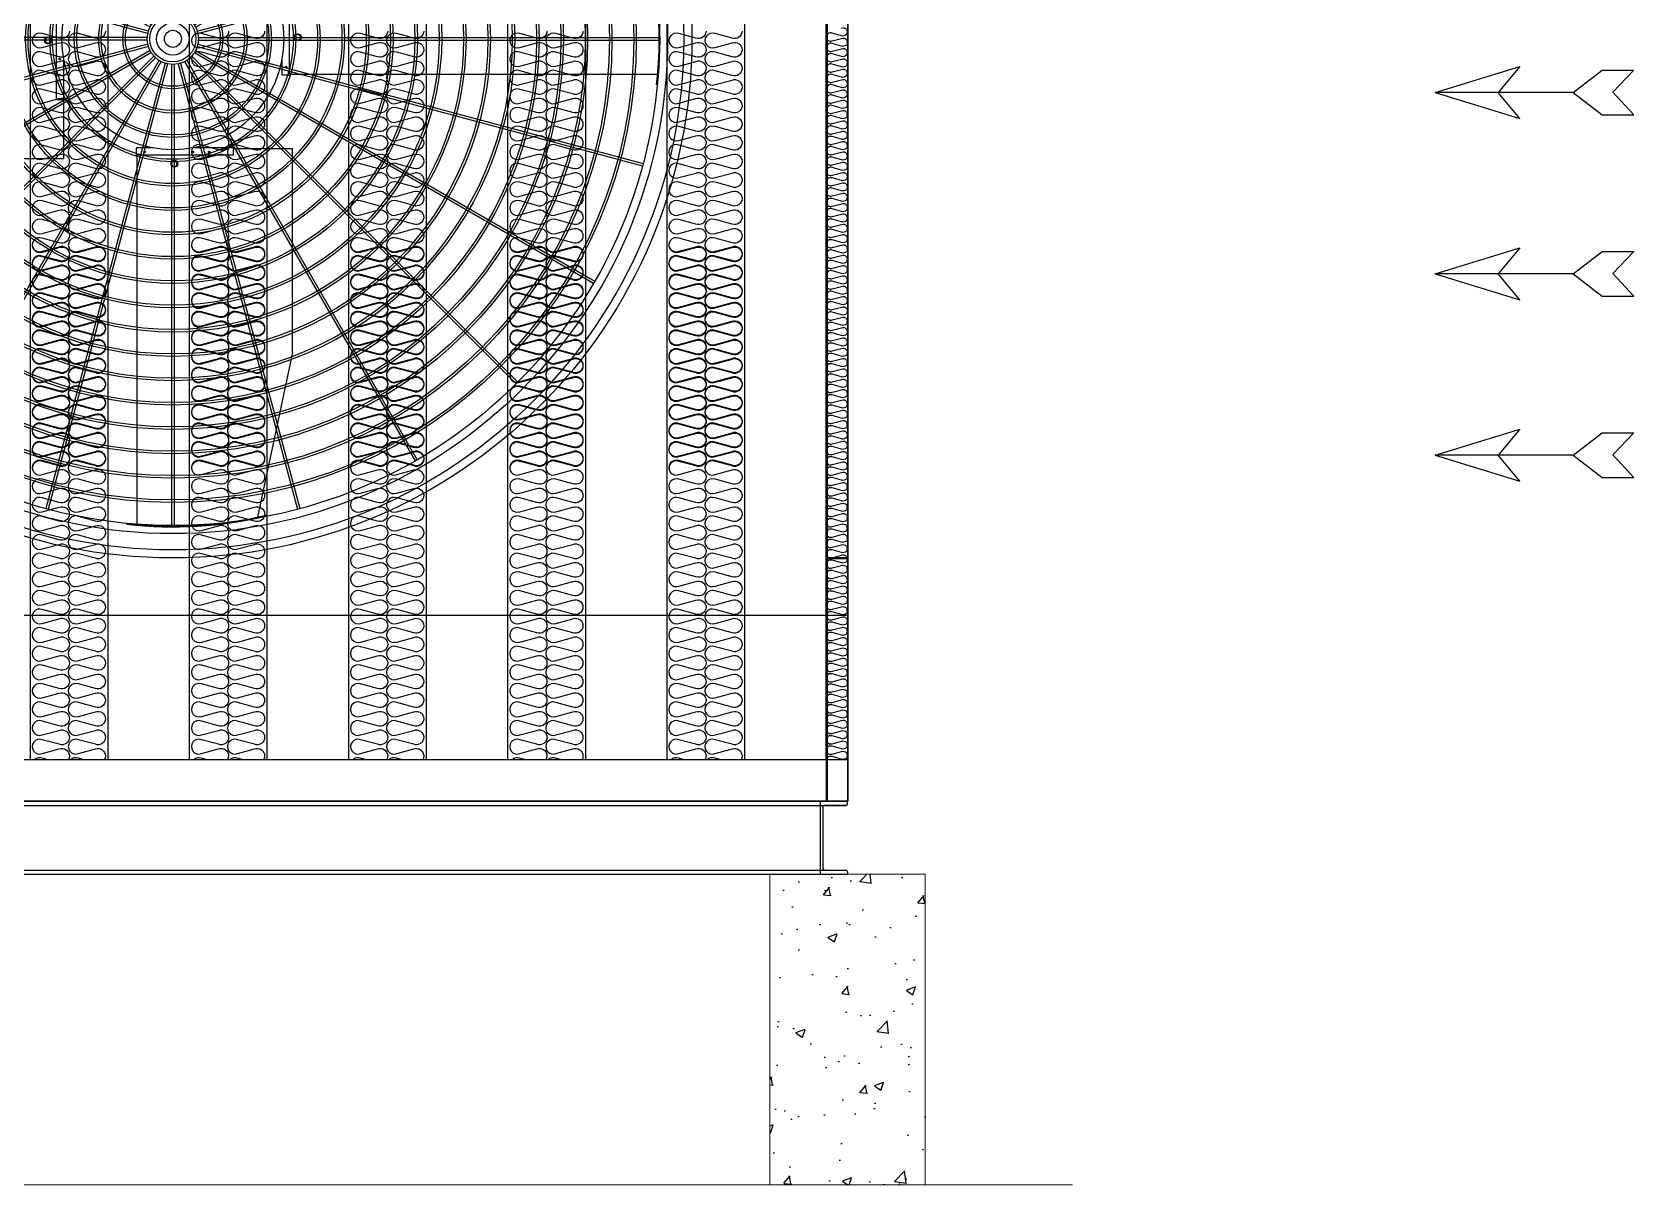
# Model space of a CAD drawing. Header units: millimetres. Extents: x 2193 to 31600, y 1908 to 22703.
# Drawn here: x 7262 to 10355, y 7361 to 9586 of the extents above; entities that cross this region are included whole.
import ezdxf

# ---------------------------------------------------------------- set-up
doc = ezdxf.new("R2010")
doc.units = ezdxf.units.MM
doc.linetypes.add('HIDDEN', pattern=[0.375, 0.25, -0.125])
for name, color, linetype in [('LINE', 7, 'Continuous'), ('SMS', 220, 'Continuous'), ('냉각탑', 4, 'Continuous'), ('냉각탑_dim', 1, 'Continuous'), ('냉각탑_찬넬방진', 1, 'Continuous')]:
    doc.layers.add(name, color=color, linetype=linetype)

# ---------------------------------------------------------------- blocks, each defined once
blk = doc.blocks.new('화살표 IN OUT')
at = {"layer": '냉각탑_dim'}
for p, q in [((-322.7, 43), (-383.9, 43)), ((-343.1, 0.5), (-383.9, 43)), ((-266.4, 0), (-322.7, 43)), ((-163.5, 50), (-121.5, 0)), ((0, 0), (-163.5, 50)), ((-383.9, -43), (-343.1, 0.5)), ((-266.4, 0), (-322.7, -43)), ((-266.4, 0), (0, 0)), ((-163.5, -50), (-121.5, 0)), ((0, 0), (-163.5, -50)), ((-322.7, -43), (-383.9, -43))]:
    blk.add_line(p, q, dxfattribs=at)
blk = doc.blocks.new('A$C1FB73ED1')
for p, q in [((1277, 1342.9), (1277, 2480)), ((1283, 1342.9), (1283, 2480)), ((1260.8, 1340), (966.5, 2438.3)), ((1266.6, 1341.6), (972.3, 2439.9)), ((1293.4, 1341.6), (1587.7, 2439.9)), ((1299.2, 1340), (1593.5, 2438.3)), ((1245.9, 1333), (677.4, 2317.7)), ((1251.1, 1336), (682.6, 2320.7)), ((1308.9, 1336), (1877.4, 2320.7)), ((1314.1, 1333), (1882.6, 2317.7)), ((1233.4, 1322.4), (429.4, 2126.4)), ((1237.6, 1326.6), (433.6, 2130.6)), ((1322.4, 1326.6), (2126.4, 2130.6)), ((1326.6, 1322.4), (2130.6, 2126.4)), ((1224, 1308.9), (239.3, 1877.4)), ((1227, 1314.1), (242.3, 1882.6)), ((1333, 1314.1), (2317.7, 1882.6)), ((1336, 1308.9), (2320.7, 1877.4)), ((1218.4, 1293.4), (120.1, 1587.7)), ((1220, 1299.2), (121.7, 1593.5)), ((1340, 1299.2), (2438.3, 1593.5)), ((1341.6, 1293.4), (2439.9, 1587.7)), ((1217.1, 1283), (80, 1283)), ((1217.1, 1277), (80, 1277)), ((1218.4, 1266.6), (120.1, 972.3)), ((1341.6, 1266.6), (2439.9, 972.3)), ((1342.9, 1283), (2480, 1283)), ((1342.9, 1277), (2480, 1277)), ((1220, 1260.8), (121.7, 966.5)), ((1224, 1251.1), (239.3, 682.6)), ((1227, 1245.9), (242.3, 677.4)), ((1233.4, 1237.6), (429.4, 433.6)), ((1237.6, 1233.4), (433.6, 429.4)), ((1245.9, 1227), (677.4, 242.3)), ((1314.1, 1227), (1882.6, 242.3)), ((1322.4, 1233.4), (2126.4, 429.4)), ((1326.6, 1237.6), (2130.6, 433.6)), ((1333, 1245.9), (2317.7, 677.4)), ((1336, 1251.1), (2320.7, 682.6)), ((1340, 1260.8), (2438.3, 966.5)), ((1251.1, 1224), (682.6, 239.3)), ((1260.8, 1220), (966.5, 121.7)), ((1266.6, 1218.4), (972.3, 120.1)), ((1277, 1217.1), (1277, 80)), ((1283, 1217.1), (1283, 80)), ((1293.4, 1218.4), (1587.7, 120.1)), ((1299.2, 1220), (1593.5, 121.7)), ((1308.9, 1224), (1877.4, 239.3))]:
    blk.add_line(p, q)
for radius in [1280, 1260, 1220, 1200]:
    blk.add_circle((1280, 1280), radius)
at = {"ltscale": 5}
for radius in [1143, 1137, 1083, 1077, 1023, 1017, 963, 957, 903, 897, 843, 837, 783, 777, 723, 717, 663, 657, 603, 597, 543, 537, 483, 477, 423, 417, 363, 357, 303, 297, 243, 237, 183, 177, 123, 117, 63, 57, 40, 21]:
    blk.add_circle((1280, 1280), radius, dxfattribs=at)
at = {"color": 7}
blk.add_circle((1280, 1280), 273.5, dxfattribs=at)
at = {"layer": 'LINE', "color": 7}
for p, q in [((985.2, 2053.4), (1071.5, 2459.4)), ((1368.2, 2477.5), (1368.2, 1567)), ((985.2, 2053.4), (985.2, 1550)), ((1130.8, 1550), (985.2, 1550)), ((1130.8, 1550), (985.2, 1550)), ((1130.8, 1567), (1369.4, 1567)), ((1130.8, 1567), (1369.4, 1567)), ((1130.8, 1567), (1130.8, 1549)), ((1130.8, 1567), (1130.8, 1549)), ((1130.8, 1549), (1230.5, 1549)), ((1130.8, 1549), (1230.5, 1549)), ((1329.5, 1549), (1369.4, 1549)), ((1329.5, 1549), (1369.4, 1549)), ((1369.4, 1567), (1369.4, 1549)), ((1369.4, 1567), (1369.4, 1549)), ((2111.5, 1574.8), (1550, 1574.8)), ((1550, 1429.2), (1550, 1574.8)), ((1550, 1429.2), (1550, 1574.8)), ((2111.5, 1574.8), (2457.5, 1488.5)), ((1549, 1429.2), (1549, 1329.5)), ((1549, 1429.2), (1549, 1329.5)), ((1567, 1429.2), (1549, 1429.2)), ((1567, 1429.2), (1549, 1429.2)), ((1567, 1429.2), (1567, 1190.6)), ((1567, 1429.2), (1567, 1190.6)), ((84.4, 1368.2), (993, 1368.2)), ((84.4, 1368.2), (993, 1368.2)), ((993, 1130.8), (993, 1369.4)), ((993, 1130.8), (993, 1369.4)), ((993, 1369.4), (1011, 1369.4)), ((993, 1369.4), (1011, 1369.4)), ((993, 1130.8), (993, 1369.4)), ((993, 1130.8), (993, 1369.4)), ((993, 1369.4), (1011, 1369.4)), ((993, 1369.4), (1011, 1369.4)), ((1011, 1329.5), (1011, 1369.4)), ((1011, 1329.5), (1011, 1369.4)), ((1011, 1329.5), (1011, 1369.4)), ((1011, 1329.5), (1011, 1369.4)), ((1011, 1130.8), (1011, 1230.5)), ((1011, 1130.8), (1011, 1230.5)), ((1011, 1130.8), (1011, 1230.5)), ((1011, 1130.8), (1011, 1230.5)), ((1549, 1230.5), (1549, 1190.6)), ((1549, 1230.5), (1549, 1190.6)), ((1567, 1190.6), (1549, 1190.6)), ((1567, 1190.6), (1549, 1190.6)), ((2475.6, 1191.8), (1567, 1191.8)), ((993, 1130.8), (1011, 1130.8)), ((993, 1130.8), (1011, 1130.8)), ((993, 1130.8), (1011, 1130.8)), ((993, 1130.8), (1011, 1130.8)), ((1010, 1130.8), (1010, 985.2)), ((1010, 1130.8), (1010, 985.2)), ((1010, 1130.8), (1010, 985.2)), ((1010, 1130.8), (1010, 985.2)), ((508.5, 985.2), (102.5, 1071.5)), ((1230.5, 1011), (1190.6, 1011)), ((1190.6, 993), (1190.6, 1011)), ((1230.5, 1011), (1190.6, 1011)), ((1190.6, 993), (1190.6, 1011)), ((1429.2, 993), (1190.6, 993)), ((1429.2, 993), (1190.6, 993)), ((1191.8, 82.5), (1191.8, 993)), ((1429.2, 1011), (1329.5, 1011)), ((1429.2, 1011), (1329.5, 1011)), ((1429.2, 993), (1429.2, 1011)), ((1429.2, 993), (1429.2, 1011)), ((1429.2, 1010), (1574.8, 1010)), ((1429.2, 1010), (1574.8, 1010)), ((1574.8, 506.6), (1574.8, 1010)), ((508.5, 985.2), (1010, 985.2)), ((508.5, 985.2), (1010, 985.2)), ((1574.8, 506.6), (1488.5, 100.6)), ((1166.8, 83), (1166.8, 85)), ((1393.2, 83), (1393.2, 85)), ((1512.8, 104.1), (1512.8, 106.1))]:
    blk.add_line(p, q, dxfattribs=at)
for points in [[(1272.3, 1594.4), (1268.5, 1587.9), (1272.3, 1581.4), (1279.8, 1581.4), (1283.5, 1587.9), (1279.8, 1594.4)], [(1272.3, 1594.4), (1268.5, 1587.9), (1272.3, 1581.4), (1279.8, 1581.4), (1283.5, 1587.9), (1279.8, 1594.4)], [(965.6, 1272.3), (972.1, 1268.5), (978.6, 1272.3), (978.6, 1279.8), (972.1, 1283.5), (965.6, 1279.8)], [(965.6, 1272.3), (972.1, 1268.5), (978.6, 1272.3), (978.6, 1279.8), (972.1, 1283.5), (965.6, 1279.8)], [(965.6, 1272.3), (972.1, 1268.5), (978.6, 1272.3), (978.6, 1279.8), (972.1, 1283.5), (965.6, 1279.8)], [(965.6, 1272.3), (972.1, 1268.5), (978.6, 1272.3), (978.6, 1279.8), (972.1, 1283.5), (965.6, 1279.8)], [(1594.4, 1287.7), (1587.9, 1291.5), (1581.4, 1287.7), (1581.4, 1280.2), (1587.9, 1276.5), (1594.4, 1280.2)], [(1594.4, 1287.7), (1587.9, 1291.5), (1581.4, 1287.7), (1581.4, 1280.2), (1587.9, 1276.5), (1594.4, 1280.2)], [(1287.7, 965.6), (1291.5, 972.1), (1287.7, 978.6), (1280.2, 978.6), (1276.5, 972.1), (1280.2, 965.6)], [(1287.7, 965.6), (1291.5, 972.1), (1287.7, 978.6), (1280.2, 978.6), (1276.5, 972.1), (1280.2, 965.6)]]:
    blk.add_lwpolyline(points, close=True, dxfattribs=at)
for centre, radius in [((1276, 1587.9), 8.5), ((1276, 1587.9), 8.5), ((1190.6, 1559), 2), ((1190.6, 1559), 2), ((1230.6, 1559), 2), ((1230.6, 1559), 2), ((1349.6, 1559), 2), ((1349.6, 1559), 2), ((1001, 1349.6), 2), ((1001, 1349.6), 2), ((1001, 1349.6), 2), ((1001, 1349.6), 2), ((1559, 1369.4), 2), ((1559, 1369.4), 2), ((1559, 1329.4), 2), ((1559, 1329.4), 2), ((972.1, 1276), 8.5), ((972.1, 1276), 8.5), ((972.1, 1276), 8.5), ((972.1, 1276), 8.5), ((1587.9, 1284), 8.5), ((1587.9, 1284), 8.5), ((1001, 1230.6), 2), ((1001, 1230.6), 2), ((1001, 1230.6), 2), ((1001, 1230.6), 2), ((1001, 1190.6), 2), ((1001, 1190.6), 2), ((1001, 1190.6), 2), ((1001, 1190.6), 2), ((1559, 1210.4), 2), ((1559, 1210.4), 2), ((1210.4, 1001), 2), ((1210.4, 1001), 2), ((1329.4, 1001), 2), ((1329.4, 1001), 2), ((1369.4, 1001), 2), ((1369.4, 1001), 2), ((1284, 972.1), 8.5), ((1284, 972.1), 8.5)]:
    blk.add_circle(centre, radius, dxfattribs=at)
for centre, radius, start, end in [((1280, 1483.4), 1000, 83.5007, 103.4595), ((1280, 1483.4), 998, 83.4876, 103.487), ((1481.5, 1280), 998, 353.4876, 13.487), ((1481.5, 1280), 1000, 353.5007, 13.4595), ((1078.5, 1280), 1000, 173.5007, 193.4595), ((1078.5, 1280), 998, 173.4876, 193.487), ((1280, 1076.6), 998, 263.4876, 283.487), ((1280, 1076.6), 1000, 263.5007, 283.4595)]:
    blk.add_arc(centre, radius, start, end, dxfattribs=at)
blk = doc.blocks.new('SP 200RT')
at = {"color": 7}
for p, q in [((-109298.6, -79919.9), (-109298.6, -82797.9)), ((-109148.6, -79919.9), (-109148.6, -82797.9))]:
    blk.add_line(p, q, dxfattribs=at)
blk.add_line((-109148.6, -82797.9), (-109298.6, -82797.9))
at = {"layer": 'SMS', "color": 5}
for points in [[(-109222.8, -81391.2, -0.524856), (-109242.3, -81404.7), (-109275.2, -81395.8, 1.449198), (-109275.2, -81422.6), (-109242.3, -81413.7, -0.524856), (-109222.8, -81427.1, -0.524856), (-109242.3, -81440.6), (-109275.2, -81431.7, 1.449198), (-109275.2, -81458.5), (-109242.3, -81449.6, -0.524856), (-109222.8, -81463.1, -0.524856), (-109242.3, -81476.5), (-109275.2, -81467.6, 1.449198), (-109275.2, -81494.4), (-109242.3, -81485.5, -0.524856), (-109222.8, -81499, -0.524856), (-109242.3, -81512.4), (-109275.2, -81503.5, 1.449198), (-109275.2, -81530.3), (-109242.3, -81521.4, -0.524856), (-109222.8, -81534.9, -0.524856), (-109242.3, -81548.3), (-109275.2, -81539.4, 1.449198), (-109275.2, -81566.3), (-109242.3, -81557.4, -0.524856), (-109222.8, -81570.8, -0.524856), (-109242.3, -81584.2), (-109275.2, -81575.3, 1.449198), (-109275.2, -81602.2), (-109242.3, -81593.3, -0.524856), (-109222.8, -81606.7, -0.524856), (-109242.3, -81620.1), (-109275.2, -81611.2, 1.449198), (-109275.2, -81638.1), (-109242.3, -81629.2, -0.524856), (-109222.8, -81642.6, -0.524856), (-109242.3, -81656), (-109275.2, -81647.1, 1.449198), (-109275.2, -81674), (-109242.3, -81665.1, -0.524856), (-109222.8, -81678.5, -0.524856), (-109242.3, -81691.9), (-109275.2, -81683, 1.449198), (-109275.2, -81709.9), (-109242.3, -81701, -0.524856), (-109222.8, -81714.4, -0.524856), (-109242.3, -81727.9), (-109275.2, -81718.9, 1.449198), (-109275.2, -81745.8), (-109242.3, -81736.9, -0.524856), (-109222.8, -81750.3, -0.524856), (-109242.3, -81763.8), (-109275.2, -81754.9, 1.449198), (-109275.2, -81781.7), (-109242.3, -81772.8, -0.524856), (-109222.8, -81786.2, -0.524856), (-109242.3, -81799.7), (-109275.2, -81790.8, 1.449198), (-109275.2, -81817.6), (-109242.3, -81808.7, -0.524856), (-109222.8, -81822.2, -0.524856), (-109242.3, -81835.6), (-109275.2, -81826.7, 1.449198), (-109275.2, -81853.5), (-109242.3, -81844.6, -0.524856), (-109222.8, -81858.1, -0.524856), (-109242.3, -81871.5), (-109275.2, -81862.6, 1.449198), (-109275.2, -81889.4), (-109242.3, -81880.5, -0.524856), (-109222.8, -81894, -0.524856), (-109242.3, -81907.4), (-109275.2, -81898.5, 1.449198), (-109275.2, -81925.4), (-109242.3, -81916.5, -0.524856), (-109222.8, -81929.9, -0.524856), (-109242.3, -81943.3), (-109275.2, -81934.4, 1.449198), (-109275.2, -81961.3), (-109242.3, -81952.4, -0.524856), (-109222.8, -81965.8, -0.524856), (-109242.3, -81979.2), (-109275.2, -81970.3, 1.449198), (-109275.2, -81997.2), (-109242.3, -81988.3, -0.524856), (-109222.8, -82001.7, -0.524856), (-109242.3, -82015.1), (-109275.2, -82006.2, 1.449198), (-109275.2, -82033.1), (-109242.3, -82024.2, -0.524856), (-109222.8, -82037.6, -0.524856), (-109242.3, -82051), (-109275.2, -82042.1, 1.449198), (-109275.2, -82069), (-109242.3, -82060.1, -0.524856), (-109222.8, -82073.5, -0.524856), (-109242.3, -82087), (-109275.2, -82078, 1.449198), (-109275.2, -82104.9), (-109242.3, -82096, -0.524856), (-109222.8, -82109.4, -0.524856), (-109242.3, -82122.9), (-109275.2, -82114, 1.449198), (-109275.2, -82140.8), (-109242.3, -82131.9, -0.524856), (-109222.8, -82145.3, -0.524856), (-109242.3, -82158.8), (-109275.2, -82149.9, 1.449198), (-109275.2, -82176.7), (-109242.3, -82167.8, -0.524856), (-109222.8, -82181.3, -0.524856), (-109242.3, -82194.7), (-109275.2, -82185.8, 0.440524), (-109294.1, -82195.3, 0.440524)], [(-109153.2, -81391.2, -0.524856), (-109172.6, -81404.7), (-109205.5, -81395.8, 1.449198), (-109205.5, -81422.6), (-109172.6, -81413.7, -0.524856), (-109153.2, -81427.1, -0.524856), (-109172.6, -81440.6), (-109205.5, -81431.7, 1.449198), (-109205.5, -81458.5), (-109172.6, -81449.6, -0.524856), (-109153.2, -81463.1, -0.524856), (-109172.6, -81476.5), (-109205.5, -81467.6, 1.449198), (-109205.5, -81494.4), (-109172.6, -81485.5, -0.524856), (-109153.2, -81499, -0.524856), (-109172.6, -81512.4), (-109205.5, -81503.5, 1.449198), (-109205.5, -81530.3), (-109172.6, -81521.4, -0.524856), (-109153.2, -81534.9, -0.524856), (-109172.6, -81548.3), (-109205.5, -81539.4, 1.449198), (-109205.5, -81566.3), (-109172.6, -81557.4, -0.524856), (-109153.2, -81570.8, -0.524856), (-109172.6, -81584.2), (-109205.5, -81575.3, 1.449198), (-109205.5, -81602.2), (-109172.6, -81593.3, -0.524856), (-109153.2, -81606.7, -0.524856), (-109172.6, -81620.1), (-109205.5, -81611.2, 1.449198), (-109205.5, -81638.1), (-109172.6, -81629.2, -0.524856), (-109153.2, -81642.6, -0.524856), (-109172.6, -81656), (-109205.5, -81647.1, 1.449198), (-109205.5, -81674), (-109172.6, -81665.1, -0.524856), (-109153.2, -81678.5, -0.524856), (-109172.6, -81691.9), (-109205.5, -81683, 1.449198), (-109205.5, -81709.9), (-109172.6, -81701, -0.524856), (-109153.2, -81714.4, -0.524856), (-109172.6, -81727.9), (-109205.5, -81718.9, 1.449198), (-109205.5, -81745.8), (-109172.6, -81736.9, -0.524856), (-109153.2, -81750.3, -0.524856), (-109172.6, -81763.8), (-109205.5, -81754.9, 1.449198), (-109205.5, -81781.7), (-109172.6, -81772.8, -0.524856), (-109153.2, -81786.2, -0.524856), (-109172.6, -81799.7), (-109205.5, -81790.8, 1.449198), (-109205.5, -81817.6), (-109172.6, -81808.7, -0.524856), (-109153.2, -81822.2, -0.524856), (-109172.6, -81835.6), (-109205.5, -81826.7, 1.449198), (-109205.5, -81853.5), (-109172.6, -81844.6, -0.524856), (-109153.2, -81858.1, -0.524856), (-109172.6, -81871.5), (-109205.5, -81862.6, 1.449198), (-109205.5, -81889.4), (-109172.6, -81880.5, -0.524856), (-109153.2, -81894, -0.524856), (-109172.6, -81907.4), (-109205.5, -81898.5, 1.449198), (-109205.5, -81925.4), (-109172.6, -81916.5, -0.524856), (-109153.2, -81929.9, -0.524856), (-109172.6, -81943.3), (-109205.5, -81934.4, 1.449198), (-109205.5, -81961.3), (-109172.6, -81952.4, -0.524856), (-109153.2, -81965.8, -0.524856), (-109172.6, -81979.2), (-109205.5, -81970.3, 1.449198), (-109205.5, -81997.2), (-109172.6, -81988.3, -0.524856), (-109153.2, -82001.7, -0.524856), (-109172.6, -82015.1), (-109205.5, -82006.2, 1.449198), (-109205.5, -82033.1), (-109172.6, -82024.2, -0.524856), (-109153.2, -82037.6, -0.524856), (-109172.6, -82051), (-109205.5, -82042.1, 1.449198), (-109205.5, -82069), (-109172.6, -82060.1, -0.524856), (-109153.2, -82073.5, -0.524856), (-109172.6, -82087), (-109205.5, -82078, 1.449198), (-109205.5, -82104.9), (-109172.6, -82096, -0.524856), (-109153.2, -82109.4, -0.524856), (-109172.6, -82122.9), (-109205.5, -82114, 1.449198), (-109205.5, -82140.8), (-109172.6, -82131.9, -0.524856), (-109153.2, -82145.3, -0.524856), (-109172.6, -82158.8), (-109205.5, -82149.9, 1.449198), (-109205.5, -82176.7), (-109172.6, -82167.8, -0.524856), (-109153.2, -82181.3, -0.524856), (-109172.6, -82194.7), (-109205.5, -82185.8, 0.440524), (-109224.5, -82195.3, 0.440524)], [(-109294.2, -81806.4, 0.446849), (-109275.2, -81816.2), (-109242.3, -81807.3, -0.524856), (-109222.8, -81820.8, -0.524856), (-109242.3, -81834.2), (-109275.2, -81825.3, 1.449198), (-109275.2, -81852.2), (-109242.3, -81843.3, -0.524856), (-109222.8, -81856.7, -0.524856), (-109242.3, -81870.1), (-109275.2, -81861.2, 1.449198), (-109275.2, -81888.1), (-109242.3, -81879.2, -0.524856), (-109222.8, -81892.6, -0.524856), (-109242.3, -81906), (-109275.2, -81897.1, 1.449198), (-109275.2, -81924), (-109242.3, -81915.1, -0.524856), (-109222.8, -81928.5, -0.524856), (-109242.3, -81941.9), (-109275.2, -81933, 1.449198), (-109275.2, -81959.9), (-109242.3, -81951, -0.524856), (-109222.8, -81964.4, -0.524856), (-109242.3, -81977.8), (-109275.2, -81968.9, 1.449198), (-109275.2, -81995.8), (-109242.3, -81986.9, -0.524856), (-109222.8, -82000.3, -0.524856), (-109242.3, -82013.8), (-109275.2, -82004.8, 1.449198), (-109275.2, -82031.7), (-109242.3, -82022.8, -0.524856), (-109222.8, -82036.2, -0.524856), (-109242.3, -82049.7), (-109275.2, -82040.8, 1.449198), (-109275.2, -82067.6), (-109242.3, -82058.7, -0.524856), (-109222.8, -82072.1, -0.524856), (-109242.3, -82085.6), (-109275.2, -82076.7, 1.449198), (-109275.2, -82103.5), (-109242.3, -82094.6, -0.524856), (-109222.8, -82108.1, -0.524856), (-109242.3, -82121.5), (-109275.2, -82112.6, 1.449198), (-109275.2, -82139.4), (-109242.3, -82130.5, -0.524856), (-109222.8, -82144, -0.524856), (-109242.3, -82157.4), (-109275.2, -82148.5, 1.449198), (-109275.2, -82175.3), (-109242.3, -82166.4, -0.524856), (-109222.8, -82179.9, -0.524856), (-109242.3, -82193.3), (-109275.2, -82184.4, 1.449198), (-109275.2, -82211.3), (-109242.3, -82202.4, -0.524856), (-109222.8, -82215.8, -0.524856), (-109242.3, -82229.2), (-109275.2, -82220.3, 1.449198), (-109275.2, -82247.2), (-109242.3, -82238.3, -0.524856), (-109222.8, -82251.7, -0.524856), (-109242.3, -82265.1), (-109275.2, -82256.2, 1.449198), (-109275.2, -82283.1), (-109242.3, -82274.2, -0.524856), (-109222.8, -82287.6, -0.524856), (-109242.3, -82301), (-109275.2, -82292.1, 1.449198), (-109275.2, -82319), (-109242.3, -82310.1, -0.524856), (-109222.8, -82323.5, -0.524856), (-109242.3, -82336.9), (-109275.2, -82328, 1.449198), (-109275.2, -82354.9), (-109242.3, -82346, -0.524856), (-109222.8, -82359.4, -0.524856), (-109242.3, -82372.9), (-109275.2, -82363.9, 1.449198), (-109275.2, -82390.8), (-109242.3, -82381.9, -0.524856), (-109222.8, -82395.3, -0.524856), (-109242.3, -82408.8), (-109275.2, -82399.9, 1.449198), (-109275.2, -82426.7), (-109242.3, -82417.8, -0.524856), (-109222.8, -82431.2, -0.524856), (-109242.3, -82444.7), (-109275.2, -82435.8, 1.449198), (-109275.2, -82462.6), (-109242.3, -82453.7, -0.524856), (-109222.8, -82467.2, -0.524856), (-109242.3, -82480.6), (-109275.2, -82471.7, 1.449198), (-109275.2, -82498.5), (-109242.3, -82489.6, -0.524856), (-109222.8, -82503.1, -0.524856), (-109242.3, -82516.5), (-109275.2, -82507.6, 1.449198), (-109275.2, -82534.4), (-109242.3, -82525.5, -0.524856), (-109222.8, -82539, -0.524856), (-109242.3, -82552.4), (-109275.2, -82543.5, 1.449198), (-109275.2, -82570.4), (-109242.3, -82561.5, -0.524856), (-109222.8, -82574.9, -0.524856), (-109242.3, -82588.3), (-109275.2, -82579.4, 1.449198), (-109275.2, -82606.3), (-109242.3, -82597.4, -0.524856), (-109222.8, -82610.8, -0.524856), (-109242.3, -82624.2), (-109275.2, -82615.3, 1.449198), (-109275.2, -82642.2), (-109242.3, -82633.3, -0.524856), (-109222.8, -82646.7, -0.524856), (-109242.3, -82660.1), (-109275.2, -82651.2, 1.449198), (-109275.2, -82678.1), (-109242.3, -82669.2, -0.524856), (-109222.8, -82682.6, -0.524856), (-109242.3, -82696), (-109275.2, -82687.1, 1.449198), (-109275.2, -82714), (-109242.3, -82705.1, -0.524856), (-109222.8, -82718.5, -0.524856), (-109242.3, -82732), (-109275.2, -82723, 1.449198), (-109275.2, -82749.9), (-109242.3, -82741, -0.524856), (-109222.8, -82754.4, -0.524856), (-109242.3, -82767.9), (-109275.2, -82759, 1.449198), (-109275.2, -82785.8), (-109242.3, -82776.9, -0.524856), (-109222.8, -82790.3, -0.1385), (-109224.9, -82797.9, -0.1385)], [(-109224.5, -81806.4, 0.446849), (-109205.5, -81816.2), (-109172.6, -81807.3, -0.524856), (-109153.2, -81820.8, -0.524856), (-109172.6, -81834.2), (-109205.5, -81825.3, 1.449198), (-109205.5, -81852.2), (-109172.6, -81843.3, -0.524856), (-109153.2, -81856.7, -0.524856), (-109172.6, -81870.1), (-109205.5, -81861.2, 1.449198), (-109205.5, -81888.1), (-109172.6, -81879.2, -0.524856), (-109153.2, -81892.6, -0.524856), (-109172.6, -81906), (-109205.5, -81897.1, 1.449198), (-109205.5, -81924), (-109172.6, -81915.1, -0.524856), (-109153.2, -81928.5, -0.524856), (-109172.6, -81941.9), (-109205.5, -81933, 1.449198), (-109205.5, -81959.9), (-109172.6, -81951, -0.524856), (-109153.2, -81964.4, -0.524856), (-109172.6, -81977.8), (-109205.5, -81968.9, 1.449198), (-109205.5, -81995.8), (-109172.6, -81986.9, -0.524856), (-109153.2, -82000.3, -0.524856), (-109172.6, -82013.8), (-109205.5, -82004.8, 1.449198), (-109205.5, -82031.7), (-109172.6, -82022.8, -0.524856), (-109153.2, -82036.2, -0.524856), (-109172.6, -82049.7), (-109205.5, -82040.8, 1.449198), (-109205.5, -82067.6), (-109172.6, -82058.7, -0.524856), (-109153.2, -82072.1, -0.524856), (-109172.6, -82085.6), (-109205.5, -82076.7, 1.449198), (-109205.5, -82103.5), (-109172.6, -82094.6, -0.524856), (-109153.2, -82108.1, -0.524856), (-109172.6, -82121.5), (-109205.5, -82112.6, 1.449198), (-109205.5, -82139.4), (-109172.6, -82130.5, -0.524856), (-109153.2, -82144, -0.524856), (-109172.6, -82157.4), (-109205.5, -82148.5, 1.449198), (-109205.5, -82175.3), (-109172.6, -82166.4, -0.524856), (-109153.2, -82179.9, -0.524856), (-109172.6, -82193.3), (-109205.5, -82184.4, 1.449198), (-109205.5, -82211.3), (-109172.6, -82202.4, -0.524856), (-109153.2, -82215.8, -0.524856), (-109172.6, -82229.2), (-109205.5, -82220.3, 1.449198), (-109205.5, -82247.2), (-109172.6, -82238.3, -0.524856), (-109153.2, -82251.7, -0.524856), (-109172.6, -82265.1), (-109205.5, -82256.2, 1.449198), (-109205.5, -82283.1), (-109172.6, -82274.2, -0.524856), (-109153.2, -82287.6, -0.524856), (-109172.6, -82301), (-109205.5, -82292.1, 1.449198), (-109205.5, -82319), (-109172.6, -82310.1, -0.524856), (-109153.2, -82323.5, -0.524856), (-109172.6, -82336.9), (-109205.5, -82328, 1.449198), (-109205.5, -82354.9), (-109172.6, -82346, -0.524856), (-109153.2, -82359.4, -0.524856), (-109172.6, -82372.9), (-109205.5, -82363.9, 1.449198), (-109205.5, -82390.8), (-109172.6, -82381.9, -0.524856), (-109153.2, -82395.3, -0.524856), (-109172.6, -82408.8), (-109205.5, -82399.9, 1.449198), (-109205.5, -82426.7), (-109172.6, -82417.8, -0.524856), (-109153.2, -82431.2, -0.524856), (-109172.6, -82444.7), (-109205.5, -82435.8, 1.449198), (-109205.5, -82462.6), (-109172.6, -82453.7, -0.524856), (-109153.2, -82467.2, -0.524856), (-109172.6, -82480.6), (-109205.5, -82471.7, 1.449198), (-109205.5, -82498.5), (-109172.6, -82489.6, -0.524856), (-109153.2, -82503.1, -0.524856), (-109172.6, -82516.5), (-109205.5, -82507.6, 1.449198), (-109205.5, -82534.4), (-109172.6, -82525.5, -0.524856), (-109153.2, -82539, -0.524856), (-109172.6, -82552.4), (-109205.5, -82543.5, 1.449198), (-109205.5, -82570.4), (-109172.6, -82561.5, -0.524856), (-109153.2, -82574.9, -0.524856), (-109172.6, -82588.3), (-109205.5, -82579.4, 1.449198), (-109205.5, -82606.3), (-109172.6, -82597.4, -0.524856), (-109153.2, -82610.8, -0.524856), (-109172.6, -82624.2), (-109205.5, -82615.3, 1.449198), (-109205.5, -82642.2), (-109172.6, -82633.3, -0.524856), (-109153.2, -82646.7, -0.524856), (-109172.6, -82660.1), (-109205.5, -82651.2, 1.449198), (-109205.5, -82678.1), (-109172.6, -82669.2, -0.524856), (-109153.2, -82682.6, -0.524856), (-109172.6, -82696), (-109205.5, -82687.1, 1.449198), (-109205.5, -82714), (-109172.6, -82705.1, -0.524856), (-109153.2, -82718.5, -0.524856), (-109172.6, -82732), (-109205.5, -82723, 1.449198), (-109205.5, -82749.9), (-109172.6, -82741, -0.524856), (-109153.2, -82754.4, -0.524856), (-109172.6, -82767.9), (-109205.5, -82759, 1.449198), (-109205.5, -82785.8), (-109172.6, -82776.9, -0.524856), (-109153.2, -82790.3, -0.1385), (-109155.3, -82797.9, -0.1385)], [(-109275.2, -82185.8, 1.449198), (-109275.2, -82212.6), (-109242.3, -82203.7, -0.524856), (-109222.8, -82217.2, -0.524856), (-109242.3, -82230.6), (-109275.2, -82221.7, 0.54148), (-109294.6, -82235.9, 0.54148)], [(-109205.5, -82185.8, 1.449198), (-109205.5, -82212.6), (-109172.6, -82203.7, -0.524856), (-109153.2, -82217.2, -0.524856), (-109172.6, -82230.6), (-109205.5, -82221.7, 0.54148), (-109225, -82235.9, 0.54148)], [(-109264.1, -82797.9), (-109275.2, -82794.9, 0.287554), (-109290.1, -82797.9)], [(-109194.5, -82797.9), (-109205.5, -82794.9, 0.287554), (-109220.5, -82797.9)]]:
    blk.add_lwpolyline(points, format="xyb", dxfattribs=at)
blk = doc.blocks.new('3')
at = {"color": 7}
for p, q in [((8795.2, 11101.3), (8795.2, 8181.3)), ((8837.2, 11101.3), (8837.2, 8101.3)), ((8837.2, 8181.3), (6137.2, 8181.3)), ((6137.2, 8101.3), (7992.2, 8101.3)), ((8837.2, 8101.3), (7992.2, 8101.3)), ((8837.2, 8101.3), (7992.2, 8101.3))]:
    blk.add_line(p, q, dxfattribs=at)
for p, q in [((8837.2, 11101.3), (8837.2, 8101.3)), ((8797.6, 10733.8), (8797.6, 8571.9)), ((8837, 10733.8), (8837, 8571.9)), ((8795.7, 8600.1), (8795.7, 8571.9)), ((8797.6, 8571.9), (8837, 8571.9)), ((8797.6, 8570.1), (8837, 8570.1)), ((8797.6, 8570.1), (8797.6, 8101.3)), ((8837, 8570.1), (8837, 8290.7)), ((8837, 8570.1), (8837, 8101.3)), ((6178.5, 8460.4), (8837, 8460.4)), ((8795.7, 8196.9), (8795.7, 8460.4)), ((8795.7, 8195.1), (8795.7, 8101.3)), ((6137.2, 8101.3), (7992.2, 8101.3)), ((8837, 8101.3), (6138.1, 8101.3)), ((8837, 8101.3), (6178.5, 8101.3)), ((8105, 8101.3), (7263.2, 8101.3)), ((8837.2, 8101.3), (7992.2, 8101.3)), ((7992.2, 8101.3), (8837.2, 8101.3)), ((8837, 8101.3), (8106.9, 8101.3)), ((8837, 8101.3), (8797.6, 8101.3)), ((8837, 8101.3), (8797.6, 8101.3))]:
    blk.add_line(p, q)
at = {"ltscale": 500}
blk.add_lwpolyline([(6137.2, 11101.3), (8837, 11101.3), (8837, 8101.3), (6137.2, 8101.3)], close=True, dxfattribs=at)
at = {"layer": 'SMS', "color": 5}
for points in [[(8825.4, 9594, -1.449198), (8825.4, 9579.1), (8807.2, 9584, 0.524856), (8796.3, 9576.6, 0.524856), (8807.2, 9569.1), (8825.4, 9574.1, -1.449198), (8825.4, 9559.1), (8807.2, 9564.1, 0.524856), (8796.3, 9556.6, 0.524856), (8807.2, 9549.2), (8825.4, 9554.1, -1.449198), (8825.4, 9539.2), (8807.2, 9544.1, 0.524856), (8796.3, 9536.7, 0.524856), (8807.2, 9529.2), (8825.4, 9534.2, -1.449198), (8825.4, 9519.2), (8807.2, 9524.2, 0.524856), (8796.3, 9516.7, 0.524856), (8807.2, 9509.3), (8825.4, 9514.2, -1.449198), (8825.4, 9499.3), (8807.2, 9504.2, 0.524856), (8796.3, 9496.8, 0.524856), (8807.2, 9489.3), (8825.4, 9494.3, -1.449198), (8825.4, 9479.3), (8807.2, 9484.3, 0.524856), (8796.3, 9476.8, 0.524856), (8807.2, 9469.4), (8825.4, 9474.3, -1.449198), (8825.4, 9459.4), (8807.2, 9464.3, 0.524856), (8796.3, 9456.9, 0.524856), (8807.2, 9449.4), (8825.4, 9454.4, -1.449198), (8825.4, 9439.4), (8807.2, 9444.4, 0.524856), (8796.3, 9436.9, 0.524856), (8807.2, 9429.5), (8825.4, 9434.4, -1.449198), (8825.4, 9419.5), (8807.2, 9424.4, 0.524856), (8796.3, 9417, 0.524856), (8807.2, 9409.5), (8825.4, 9414.5, -1.449198), (8825.4, 9399.5), (8807.2, 9404.5, 0.524856), (8796.3, 9397, 0.524856), (8807.2, 9389.6), (8825.4, 9394.5, -1.449198), (8825.4, 9379.6), (8807.2, 9384.5, 0.524856), (8796.3, 9377.1, 0.417249), (8804.4, 9369.1)], [(8836, 9385.1, -0.446849), (8825.4, 9379.6), (8807.2, 9384.5, 0.524856), (8796.3, 9377.1, 0.524856), (8807.2, 9369.6), (8825.4, 9374.6, -1.449198), (8825.4, 9359.6), (8807.2, 9364.6, 0.524856), (8796.3, 9357.1, 0.524856), (8807.2, 9349.7), (8825.4, 9354.6, -1.449198), (8825.4, 9339.7), (8807.2, 9344.6, 0.524856), (8796.3, 9337.2, 0.524856), (8807.2, 9329.7), (8825.4, 9334.7, -1.449198), (8825.4, 9319.7), (8807.2, 9324.7, 0.524856), (8796.3, 9317.2, 0.524856), (8807.2, 9309.8), (8825.4, 9314.7, -1.449198), (8825.4, 9299.8), (8807.2, 9304.7, 0.524856), (8796.3, 9297.3, 0.524856), (8807.2, 9289.8), (8825.4, 9294.8, -1.449198), (8825.4, 9279.8), (8807.2, 9284.8, 0.524856), (8796.3, 9277.3, 0.524856), (8807.2, 9269.9), (8825.4, 9274.8, -1.449198), (8825.4, 9259.9), (8807.2, 9264.8, 0.524856), (8796.3, 9257.4, 0.524856), (8807.2, 9249.9), (8825.4, 9254.9, -1.449198), (8825.4, 9239.9), (8807.2, 9244.9, 0.524856), (8796.3, 9237.4, 0.524856), (8807.2, 9230), (8825.4, 9234.9, -1.449198), (8825.4, 9220), (8807.2, 9224.9, 0.524856), (8796.3, 9217.5, 0.524856), (8807.2, 9210), (8825.4, 9215, -1.449198), (8825.4, 9200), (8807.2, 9205, 0.524856), (8796.3, 9197.5, 0.524856), (8807.2, 9190.1), (8825.4, 9195, -1.449198), (8825.4, 9180.1), (8807.2, 9185, 0.524856), (8796.3, 9177.6, 0.524856), (8807.2, 9170.1), (8825.4, 9175.1, -1.449198), (8825.4, 9160.1), (8807.2, 9165.1, 0.524856), (8796.3, 9157.6, 0.524856), (8807.2, 9150.2), (8825.4, 9155.1, -1.449198), (8825.4, 9140.2), (8807.2, 9145.1, 0.524856), (8796.3, 9137.7, 0.524856), (8807.2, 9130.2), (8825.4, 9135.2, -1.449198), (8825.4, 9120.2), (8807.2, 9125.2, 0.524856), (8796.3, 9117.7, 0.524856), (8807.2, 9110.3), (8825.4, 9115.2, -1.449198), (8825.4, 9100.3), (8807.2, 9105.2, 0.524856), (8796.3, 9097.8, 0.524856), (8807.2, 9090.3), (8825.4, 9095.3, -1.449198), (8825.4, 9080.3), (8807.2, 9085.3, 0.524856), (8796.3, 9077.8, 0.524856), (8807.2, 9070.4), (8825.4, 9075.3, -1.449198), (8825.4, 9060.4), (8807.2, 9065.3, 0.524856), (8796.3, 9057.9, 0.524856), (8807.2, 9050.4), (8825.4, 9055.4, -1.449198), (8825.4, 9040.4), (8807.2, 9045.4, 0.524856), (8796.3, 9037.9, 0.524856), (8807.2, 9030.5), (8825.4, 9035.4, -1.449198), (8825.4, 9020.5), (8807.2, 9025.4, 0.524856), (8796.3, 9018, 0.524856), (8807.2, 9010.5), (8825.4, 9015.5, -1.449198), (8825.4, 9000.5), (8807.2, 9005.5, 0.524856), (8796.3, 8998, 0.524856), (8807.2, 8990.6), (8825.4, 8995.5, -1.449198), (8825.4, 8980.6), (8807.2, 8985.5, 0.524856), (8796.3, 8978.1, 0.524856), (8807.2, 8970.6), (8825.4, 8975.6, -1.449198), (8825.4, 8960.6), (8807.2, 8965.6, 0.524856), (8796.3, 8958.1, 0.524856), (8807.2, 8950.7), (8825.4, 8955.6, -1.449198), (8825.4, 8940.7), (8807.2, 8945.6, 0.524856), (8796.3, 8938.2, 0.524856), (8807.2, 8930.7), (8825.4, 8935.7, -1.449198), (8825.4, 8920.7), (8807.2, 8925.7, 0.524856), (8796.3, 8918.2, 0.524856), (8807.2, 8910.8), (8825.4, 8915.7, -1.449198), (8825.4, 8900.8), (8807.2, 8905.7, 0.524856), (8796.3, 8898.3, 0.524856), (8807.2, 8890.8), (8825.4, 8895.8, -1.449198), (8825.4, 8880.8), (8807.2, 8885.8, 0.524856), (8796.3, 8878.3, 0.524856), (8807.2, 8870.9), (8825.4, 8875.8, -1.449198), (8825.4, 8860.9), (8807.2, 8865.8, 0.524856), (8796.3, 8858.4, 0.524856), (8807.2, 8850.9), (8825.4, 8855.9, -1.449198), (8825.4, 8840.9), (8807.2, 8845.9, 0.524856), (8796.3, 8838.4, 0.524856), (8807.2, 8831), (8825.4, 8835.9, -1.449198), (8825.4, 8821), (8807.2, 8825.9, 0.524856), (8796.3, 8818.5, 0.524856), (8807.2, 8811), (8825.4, 8816, -1.449198), (8825.4, 8801), (8807.2, 8806, 0.524856), (8796.3, 8798.5, 0.417249), (8804.4, 8790.5)], [(8836, 8806.5, -0.446849), (8825.4, 8801), (8807.2, 8806, 0.524856), (8796.3, 8798.5, 0.524856), (8807.2, 8791.1), (8825.4, 8796, -1.449198), (8825.4, 8781.1), (8807.2, 8786, 0.524856), (8796.3, 8778.6, 0.524856), (8807.2, 8771.1), (8825.4, 8776.1, -1.449198), (8825.4, 8761.1), (8807.2, 8766.1, 0.524856), (8796.3, 8758.6, 0.524856), (8807.2, 8751.2), (8825.4, 8756.1, -1.449198), (8825.4, 8741.2), (8807.2, 8746.1, 0.524856), (8796.3, 8738.7, 0.524856), (8807.2, 8731.2), (8825.4, 8736.2, -1.449198), (8825.4, 8721.2), (8807.2, 8726.2, 0.524856), (8796.3, 8718.7, 0.524856), (8807.2, 8711.3), (8825.4, 8716.2, -1.449198), (8825.4, 8701.3), (8807.2, 8706.2, 0.524856), (8796.3, 8698.8, 0.524856), (8807.2, 8691.3), (8825.4, 8696.3, -1.449198), (8825.4, 8681.3), (8807.2, 8686.3, 0.524856), (8796.3, 8678.8, 0.524856), (8807.2, 8671.4), (8825.4, 8676.3, -1.449198), (8825.4, 8661.4), (8807.2, 8666.3, 0.524856), (8796.3, 8658.9, 0.524856), (8807.2, 8651.4), (8825.4, 8656.4, -1.449198), (8825.4, 8641.4), (8807.2, 8646.4, 0.524856), (8796.3, 8638.9, 0.524856), (8807.2, 8631.5), (8825.4, 8636.4, -1.449198), (8825.4, 8621.5), (8807.2, 8626.4, 0.524856), (8796.3, 8619, 0.524856), (8807.2, 8611.5), (8825.4, 8616.5, -1.449198), (8825.4, 8601.5), (8807.2, 8606.5, 0.524856), (8796.3, 8599, 0.524856), (8807.2, 8591.6), (8825.4, 8596.5, -1.449198), (8825.4, 8581.6), (8807.2, 8586.5, 0.524856), (8796.3, 8579.1, 0.524856), (8807.2, 8571.6), (8825.4, 8576.6, -1.449198), (8825.4, 8561.6), (8807.2, 8566.6, 0.524856), (8796.3, 8559.1, 0.524856), (8807.2, 8551.7), (8825.4, 8556.6, -1.449198), (8825.4, 8541.7), (8807.2, 8546.6, 0.524856), (8796.3, 8539.2, 0.524856), (8807.2, 8531.7), (8825.4, 8536.7, -1.449198), (8825.4, 8521.7), (8807.2, 8526.7, 0.524856), (8796.3, 8519.2, 0.524856), (8807.2, 8511.8), (8825.4, 8516.7, -1.449198), (8825.4, 8501.8), (8807.2, 8506.7, 0.524856), (8796.3, 8499.3, 0.524856), (8807.2, 8491.8), (8825.4, 8496.8, -1.449198), (8825.4, 8481.8), (8807.2, 8486.8, 0.524856), (8796.3, 8479.3, 0.524856), (8807.2, 8471.9), (8825.4, 8476.8, -1.449198), (8825.4, 8461.9), (8807.2, 8466.8, 0.524856), (8796.3, 8459.4, 0.524856), (8807.2, 8451.9), (8825.4, 8456.9, -1.449198), (8825.4, 8441.9), (8807.2, 8446.9, 0.524856), (8796.3, 8439.4, 0.524856), (8807.2, 8432), (8825.4, 8436.9, -1.449198), (8825.4, 8422), (8807.2, 8426.9, 0.524856), (8796.3, 8419.5, 0.524856), (8807.2, 8412), (8825.4, 8417, -1.449198), (8825.4, 8402), (8807.2, 8407, 0.524856), (8796.3, 8399.5, 0.524856), (8807.2, 8392.1), (8825.4, 8397, -1.449198), (8825.4, 8382.1), (8807.2, 8387, 0.524856), (8796.3, 8379.6, 0.524856), (8807.2, 8372.1), (8825.4, 8377.1, -1.449198), (8825.4, 8362.1), (8807.2, 8367.1, 0.524856), (8796.3, 8359.6, 0.524856), (8807.2, 8352.2), (8825.4, 8357.1, -1.449198), (8825.4, 8342.2), (8807.2, 8347.1, 0.524856), (8796.3, 8339.7, 0.524856), (8807.2, 8332.2), (8825.4, 8337.2, -1.449198), (8825.4, 8322.2), (8807.2, 8327.2, 0.524856), (8796.3, 8319.7, 0.524856), (8807.2, 8312.3), (8825.4, 8317.2, -1.449198), (8825.4, 8302.3), (8807.2, 8307.2, 0.524856), (8796.3, 8299.8, 0.524856), (8807.2, 8292.3), (8825.4, 8297.3, -1.449198), (8825.4, 8282.3), (8807.2, 8287.3, 0.524856), (8796.3, 8279.8, 0.524856), (8807.2, 8272.4), (8825.4, 8277.3, -1.449198), (8825.4, 8262.4), (8807.2, 8267.3, 0.524856), (8796.3, 8259.9, 0.524856), (8807.2, 8252.4), (8825.4, 8257.4, -1.449198), (8825.4, 8242.4), (8807.2, 8247.4, 0.524856), (8796.3, 8239.9, 0.524856), (8807.2, 8232.5), (8825.4, 8237.4, -1.449198), (8825.4, 8222.5), (8807.2, 8227.4, 0.524856), (8796.3, 8220, 0.417249), (8804.4, 8212)], [(8836, 8228, -0.446849), (8825.4, 8222.5), (8807.2, 8227.4, 0.524856), (8796.3, 8220, 0.524856), (8807.2, 8212.5), (8825.4, 8217.5, -1.449198), (8825.4, 8202.5), (8807.2, 8207.5, 0.524856), (8796.3, 8200, 0.524856), (8807.2, 8192.6), (8825.4, 8197.5, -1.449198), (8825.4, 8182.6), (8807.2, 8187.5, 0.476486), (8796.4, 8181.3, 0.476486)]]:
    blk.add_lwpolyline(points, format="xyb", dxfattribs=at)
at = {"layer": '냉각탑', "ltscale": 30}
blk.add_line((6138.1, 8101.3), (8837, 8101.3), dxfattribs=at)
at = {"layer": '냉각탑', "color": 6, "linetype": 'HIDDEN'}
for p, q in [((7993.5, 8101.3), (7374.6, 8101.3)), ((7969.7, 8101.3), (7398.4, 8101.3)), ((8837, 8101.3), (8572.6, 8101.3))]:
    blk.add_line(p, q, dxfattribs=at)
at = {"layer": '냉각탑_찬넬방진', "ltscale": 30}
for p, q in [((6138.1, 8101.3), (8649.7, 8101.3)), ((6138.1, 8101.3), (8649.7, 8101.3)), ((6190.1, 8093.4), (8833.8, 8093.4)), ((6138.1, 7960.7), (8837, 7960.7)), ((6138.1, 7960.7), (8837, 7960.7)), ((6190.1, 7968.6), (8833.8, 7968.6))]:
    blk.add_line(p, q, dxfattribs=at)
at = {"layer": '냉각탑_찬넬방진', "ltscale": 150}
for p, q in [((8837, 8101.3), (8784, 8101.3)), ((8837, 8101.3), (8784, 8101.3)), ((8837, 8101.3), (8784, 8101.3)), ((8784, 8101.3), (8784, 7960.7)), ((8837, 8101.3), (8784, 8101.3)), ((8789.3, 8090.2), (8789.3, 7971.8)), ((8833.8, 8093.4), (8792.5, 8093.4)), ((8833.8, 8093.4), (8792.5, 8093.4)), ((8837, 8096.5), (8837, 8101.3)), ((8837, 8096.5), (8837, 8101.3)), ((8784, 7960.7), (8837, 7960.7)), ((8792.5, 7968.6), (8833.8, 7968.6)), ((8837, 7965.4), (8837, 7960.7))]:
    blk.add_line(p, q, dxfattribs=at)
for centre, start, end in [((8792.5, 8090.2), 90, 180), ((8792.5, 8090.2), 90, 180), ((8833.8, 8096.5), 270, 0), ((8833.8, 8096.5), 270, 0), ((8792.5, 7971.8), 180, 270), ((8833.8, 7965.4), 0, 90)]:
    blk.add_arc(centre, 3.18, start, end, dxfattribs=at)
for p in [(116557.2, 90979.2), (116864.5, 90979.2), (117171.8, 90979.2), (117479.2, 90979.2), (117786.5, 90979.2)]:
    blk.add_blockref('SP 200RT', p)
at = {"layer": '냉각탑', "xscale": 0.7829768747821867, "yscale": 0.7829768747821867, "zscale": 0.7829768747821867}
blk.add_blockref('A$C1FB73ED1', (6531.9, 8571), dxfattribs=at)

msp = doc.modelspace()

# ---------------------------------------------------------------- hatches: boundary and pattern name
h = msp.add_hatch()
h.set_pattern_fill('AR-CONC', color=4)
h.set_pattern_definition([(50, (-859389.97, -340379.26), (182.18467, -15.939086), [19.05, -209.55]), (355, (-859389.97, -340379.26), (-35.24342, 191.056845), [15.24, -167.640584]), (100.451445, (-859374.8, -340380.59), (146.941247, 175.117752), [16.19001, -178.090245]), (46.1842, (-859389.97, -340328.46), (271.07904, -42.04233), [28.575, -314.325]), (96.635558, (-859367.38, -340331.96), (237.404134, 247.426125), [24.28502, -267.13561]), (351.18415, (-859389.97, -340328.46), (237.40413, 247.426125), [22.85997, -251.45973]), (21, (-859364.57, -340341.16), (151.614391, -102.265198), [19.05, -209.55]), (326, (-859364.57, -340341.16), (61.80203, 184.187966), [15.24, -167.64]), (71.451445, (-859351.94, -340349.68), (213.41642, 81.92277), [16.19001, -178.089938]), (37.5, (-859389.974, -340379.26), (3.0886033, 84.555039), [0, -165.608, 0, -170.18, 0, -168.275]), (7.5, (-859389.97, -340379.26), (66.8196625, 100.180575), [0, -97.028, 0, -161.798, 0, -64.135]), (327.5, (-859446.616, -340379.26), (135.590595, -5.728744), [0, -63.5, 0, -198.12, 0, -262.89]), (317.5, (-859472.02, -340379.26), (148.129181, 25.426491), [0, -82.55, 0, -131.572, 0, -186.69])])
h.paths.add_polyline_path([(8687, 7960.7), (8987, 7960.7), (8987, 7360.7), (8687, 7360.7)])

# ---------------------------------------------------------------- linework, layer by layer
at = {"lineweight": 5}
msp.add_line((5704.6, 7360.7), (9271, 7360.7), dxfattribs=at)
msp.add_lwpolyline([(8987, 7360.7), (8987, 7960.7), (8687, 7960.7), (8687, 7360.7)], dxfattribs=at)

# ---------------------------------------------------------------- block references
msp.add_blockref('3', (0, 0))
at = {"layer": '냉각탑_dim', "xscale": -1}
for p in [(9971.5, 9469.6), (9971.5, 9119.6), (9971.5, 8769.6)]:
    msp.add_blockref('화살표 IN OUT', p, dxfattribs=at)

doc.saveas('drawing.dxf')
